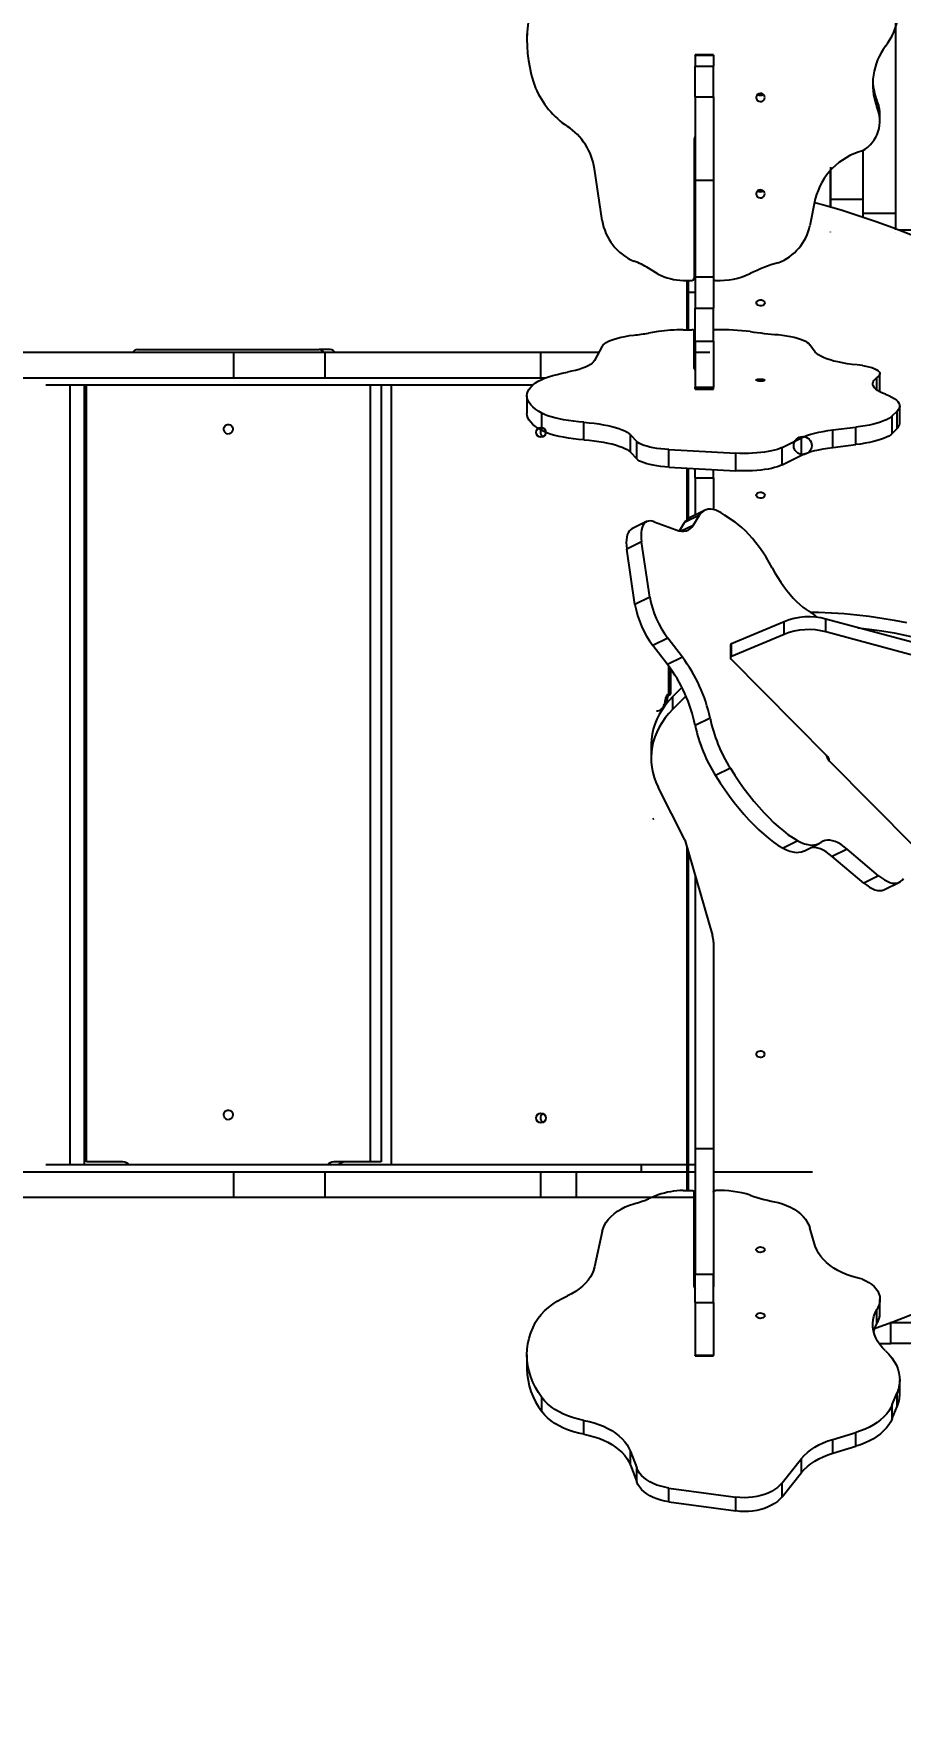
# Model space of a CAD drawing. Header units: millimetres. Extents: x -4153 to 4002, y -5023 to 3197.
# Drawn here: x 1024 to 1741, y -541 to 862 of the extents above; entities that cross this region are included whole.
import ezdxf

# ---------------------------------------------------------------- set-up
doc = ezdxf.new("R2010")
doc.units = ezdxf.units.MM
for name, color, linetype in [('DIKOM_ОБЪЕКТ', 7, 'Continuous'), ('DIKOM_РАЗМЕР_ЗОНА', 7, 'Continuous'), ('DIKOM_РАЗМЕР_ОБЪЕКТА', 7, 'Continuous')]:
    doc.layers.add(name, color=color, linetype=linetype)
doc.styles.add('style1', font='arialbd.ttf', dxfattribs={"width": 0.8})
doc.dimstyles.new('1-50', dxfattribs={"dimtxt": 300, "dimasz": 200, "dimexe": 100, "dimexo": 0, "dimgap": 100, "dimtad": 1, "dimtxsty": 'style1', "dimcen": 200, "dimclrd": 7, "dimclre": 7, "dimclrt": 7, "dimadec": 1, "dimazin": 2, "dimtfac": 1, "dimtmove": 0, "dimatfit": 2, "dimfxl": 0, "dimlwd": 25, "dimlwe": 18, "dimarcsym": 0})

# ---------------------------------------------------------------- blocks, each defined once
blk = doc.blocks.new('*D9')
at = {"layer": 'Defpoints', "color": 0, "transparency": 16777216}
for p in [(2370.2, 1747.3), (-2106.3, -2974.6), (1195.5, -2974.6)]:
    blk.add_point(p, dxfattribs=at)
at = {"layer": 'DIKOM_РАЗМЕР_ОБЪЕКТА', "color": 7, "lineweight": 18, "transparency": 16777216}
for p, q in [((2370.2, 1747.3), (-2206.3, 1747.3)), ((1195.5, -2974.6), (-2206.3, -2974.6))]:
    blk.add_line(p, q, dxfattribs=at)
at = {"layer": 'DIKOM_РАЗМЕР_ОБЪЕКТА', "color": 7, "lineweight": 25, "transparency": 16777216}
blk.add_line((-2106.3, 1547.3), (-2106.3, -2774.6), dxfattribs=at)
at = {"layer": 'DIKOM_РАЗМЕР_ОБЪЕКТА', "color": 7, "transparency": 16777216}
for points in [[(-2139.6, 1547.3), (-2073, 1547.3), (-2106.3, 1747.3)], [(-2139.6, -2774.6), (-2073, -2774.6), (-2106.3, -2974.6)]]:
    blk.add_solid(points, dxfattribs=at)
at = {"layer": 'DIKOM_РАЗМЕР_ОБЪЕКТА', "color": 7, "transparency": 16777216, "insert": (-2359.5, -612.3), "char_height": 300, "attachment_point": 5, "rotation": 90, "style": 'style1'}
blk.add_mtext('{\\fArial|b0|i0|c204|p34;4700}', dxfattribs=at)
blk = doc.blocks.new('*D11')
at = {"layer": 'Defpoints', "color": 0, "transparency": 16777216}
for p in [(2631.4, 3197.3), (-3702.8, -4429.8), (2071.1, -4429.8)]:
    blk.add_point(p, dxfattribs=at)
at = {"layer": 'DIKOM_РАЗМЕР_ЗОНА', "color": 7, "lineweight": 18, "transparency": 16777216}
for p, q in [((2631.4, 3197.3), (-3802.8, 3197.3)), ((2071.1, -4429.8), (-3802.8, -4429.8))]:
    blk.add_line(p, q, dxfattribs=at)
at = {"layer": 'DIKOM_РАЗМЕР_ЗОНА', "color": 7, "lineweight": 25, "transparency": 16777216}
blk.add_line((-3702.8, 2997.3), (-3702.8, -4229.8), dxfattribs=at)
at = {"layer": 'DIKOM_РАЗМЕР_ЗОНА', "color": 7, "transparency": 16777216}
for points in [[(-3736.1, 2997.3), (-3669.5, 2997.3), (-3702.8, 3197.3)], [(-3736.1, -4229.8), (-3669.5, -4229.8), (-3702.8, -4429.8)]]:
    blk.add_solid(points, dxfattribs=at)
at = {"layer": 'DIKOM_РАЗМЕР_ЗОНА', "color": 7, "transparency": 16777216, "insert": (-3956, -616.2), "char_height": 300, "attachment_point": 5, "rotation": 90, "style": 'style1'}
blk.add_mtext('{\\fArial|b0|i0|c204|p34;7600}', dxfattribs=at)
blk = doc.blocks.new('*D12')
at = {"layer": 'Defpoints', "color": 0, "transparency": 16777216}
for p in [(-1688.3, 690.6), (2486.7, 690.6), (-1688.3, -3442.2)]:
    blk.add_point(p, dxfattribs=at)
at = {"layer": 'DIKOM_РАЗМЕР_ОБЪЕКТА', "color": 7, "lineweight": 18, "transparency": 16777216}
for p, q in [((-1688.3, 690.6), (-1688.3, -3542.2)), ((2486.7, 690.6), (2486.7, -3542.2))]:
    blk.add_line(p, q, dxfattribs=at)
at = {"layer": 'DIKOM_РАЗМЕР_ОБЪЕКТА', "color": 7, "lineweight": 25, "transparency": 16777216}
blk.add_line((2286.7, -3442.2), (-1488.3, -3442.2), dxfattribs=at)
at = {"layer": 'DIKOM_РАЗМЕР_ОБЪЕКТА', "color": 7, "transparency": 16777216}
for points in [[(-1488.3, -3408.9), (-1488.3, -3475.5), (-1688.3, -3442.2)], [(2286.7, -3408.9), (2286.7, -3475.5), (2486.7, -3442.2)]]:
    blk.add_solid(points, dxfattribs=at)
at = {"layer": 'DIKOM_РАЗМЕР_ОБЪЕКТА', "color": 7, "transparency": 16777216, "insert": (399.2, -3189), "char_height": 300, "attachment_point": 5, "style": 'style1'}
blk.add_mtext('{\\fArial|b0|i0|c204|p34;4175}', dxfattribs=at)

msp = doc.modelspace()

# ---------------------------------------------------------------- linework, layer by layer
at = {"layer": 'DIKOM_ОБЪЕКТ', "color": 7, "linetype": 'Continuous'}
for p, q in [((1737.694, 839.664), (1737.693, 1537.791)), ((1432.25, 861.609), (1432.25, 856.478)), ((1586.69, 844.169), (1571.69, 844.169)), ((1571.69, 844.081), (1571.69, 844.169)), ((1571.69, 844.081), (1586.69, 844.081)), ((1571.69, 844.081), (1571.69, 834.749)), ((1586.69, 844.081), (1586.69, 844.169)), ((1586.69, 844.081), (1586.69, 834.749)), ((1571.69, 834.749), (1586.69, 834.749)), ((1571.69, 809.419), (1571.69, 834.749)), ((1586.69, 809.419), (1586.69, 834.749)), ((1737.694, 713.133), (1737.694, 839.664)), ((1571.69, 809.419), (1586.69, 809.419)), ((1571.69, 809.419), (1571.69, 740.425)), ((1586.69, 809.419), (1586.69, 740.425)), ((1721.915, 801.362), (1721.915, 806.493)), ((1724.658, 789.386), (1724.658, 794.516)), ((1570.69, 773.659), (1570.69, 659.242)), ((1710.695, 724.275), (1710.695, 765.04)), ((1494.48, 707.054), (1488.237, 749.894)), ((1683.692, 748.967), (1683.692, 727.232)), ((1683.692, 748.967), (1683.692, 744.217)), ((1683.693, 744.213), (1683.692, 744.217)), ((1683.693, 746.213), (1683.693, 748.967)), ((1683.693, 746.213), (1683.693, 738.214)), ((1683.693, 746.213), (1683.693, 744.213)), ((1683.694, 751.153), (1683.694, 751.163)), ((1683.694, 751.153), (1683.694, 725.149)), ((1683.694, 741.961), (1683.694, 748.546)), ((1683.695, 724.275), (1683.695, 748.548)), ((1571.69, 740.425), (1586.69, 740.425)), ((1571.69, 740.425), (1571.69, 660.243)), ((1586.69, 740.425), (1586.69, 660.243)), ((1683.693, 738.216), (1683.693, 738.214)), ((1683.694, 741.961), (1683.694, 725.148)), ((1683.694, 730.3), (1683.694, 722.344)), ((1571.69, 718.5), (1570.69, 718.5)), ((1671.049, 724.886), (1666.621, 702.651)), ((1683.692, 718.256), (1683.692, 727.232)), ((1683.694, 725.148), (1683.694, 725.149)), ((1683.694, 725.148), (1683.694, 718.256)), ((1683.694, 718.85), (1683.694, 718.256)), ((1683.695, 724.275), (1683.695, 718.255)), ((1710.695, 724.275), (1683.695, 724.275)), ((1710.695, 709.84), (1710.695, 724.275)), ((1710.695, 713.133), (1737.694, 713.133)), ((1737.694, 699.213), (1737.694, 713.133)), ((1570.69, 697.5), (1571.69, 697.5)), ((1683.696, 697.212), (1683.69, 697.5)), ((1683.693, 697.372), (1683.693, 697.366)), ((1683.693, 697.359), (1683.693, 697.366)), ((1683.694, 697.332), (1683.694, 697.32)), ((1737.694, 697.358), (1737.694, 697.372)), ((1740.213, 699.213), (2305.036, 699.213)), ((1541.042, 662.617), (1532.874, 667.554)), ((1571.69, 660.243), (1586.69, 660.243)), ((1571.69, 660.243), (1571.69, 634.423)), ((1586.69, 660.243), (1586.69, 634.423)), ((1561.537, 657.404), (1568.678, 657.362)), ((1564.69, 657.386), (1564.69, 616.464)), ((1565.69, 657.38), (1565.69, 647.5)), ((1565.69, 647.5), (1565.69, 616.466)), ((1565.69, 647.5), (1571.69, 647.5)), ((1571.69, 634.423), (1586.69, 634.423)), ((1571.69, 607.064), (1571.69, 634.423)), ((1586.69, 607.064), (1586.69, 634.423)), ((1541.042, 615.023), (1532.874, 613.663)), ((1561.537, 616.459), (1568.678, 616.471)), ((1570.69, 584.439), (1570.69, 615.953)), ((1571.69, 607.064), (1586.69, 607.064)), ((1571.69, 607.064), (1571.69, 568.969)), ((1586.69, 607.064), (1586.69, 568.969)), ((1671.049, 597.873), (1666.621, 603.997)), ((1189.499, 597.5), (971.379, 597.5)), ((1109.692, 600.049), (1260.043, 600.049)), ((1189.499, 576.5), (1189.499, 597.5)), ((1265.099, 597.5), (1189.499, 597.5)), ((1269.277, 600.049), (1260.043, 600.049)), ((1265.099, 576.5), (1265.099, 597.5)), ((1443.823, 597.5), (1265.099, 597.5)), ((1443.823, 576.5), (1443.823, 597.5)), ((1473.181, 597.5), (1443.823, 597.5)), ((1491.684, 597.5), (1473.181, 597.5)), ((1494.48, 602.784), (1488.237, 590.985)), ((1583.69, 597.5), (1570.69, 597.5)), ((1189.499, 576.5), (971.379, 576.5)), ((1265.099, 576.5), (1189.499, 576.5)), ((1443.823, 576.5), (1265.099, 576.5)), ((1447.436, 576.5), (1443.823, 576.5)), ((1721.915, 566.757), (1721.915, 576.809)), ((1724.658, 565.619), (1724.658, 580.107)), ((1436.939, 570.5), (1033.69, 570.5)), ((1053.603, 570.5), (1053.603, -75.5)), ((1065.524, 570.5), (1065.524, -75.5)), ((1067.406, -72.951), (1067.406, 570.5)), ((1302.329, 570.5), (1302.329, -72.951)), ((1311.564, 570.5), (1311.564, -72.951)), ((1319.919, -75.5), (1319.919, 570.5)), ((1432.25, 561.628), (1432.25, 547.139)), ((1571.69, 568.969), (1586.69, 568.969)), ((1571.69, 567.312), (1571.69, 568.969)), ((1571.69, 567.312), (1586.69, 567.312)), ((1586.69, 567.312), (1586.69, 568.969)), ((1724.658, 565.619), (1724.59, 565.088)), ((1444.653, 532.888), (1444.653, 547.377)), ((1734.809, 545.055), (1738.86, 549.03)), ((1738.86, 534.541), (1738.86, 549.03)), ((1741.003, 538.845), (1741.003, 553.334)), ((1479.439, 525.289), (1479.439, 539.778)), ((1685.537, 533.467), (1704.742, 535.769)), ((1685.537, 518.978), (1685.537, 533.467)), ((1704.742, 521.28), (1704.742, 535.769)), ((1734.809, 530.566), (1734.809, 545.055)), ((1734.809, 530.566), (1738.86, 534.541)), ((1517.982, 529.437), (1523.124, 523.96)), ((1517.982, 514.948), (1517.982, 529.437)), ((1523.124, 509.471), (1523.124, 523.96)), ((1643.571, 518.918), (1659.734, 527.057)), ((1659.734, 512.568), (1659.734, 527.057)), ((1685.537, 518.978), (1704.742, 521.28)), ((1517.982, 514.948), (1523.124, 509.471)), ((1549.866, 517.238), (1605.173, 514.198)), ((1549.866, 502.749), (1549.866, 517.238)), ((1605.173, 499.71), (1605.173, 514.198)), ((1643.571, 504.43), (1643.571, 518.918)), ((1643.571, 504.43), (1659.734, 512.568)), ((1549.866, 502.749), (1605.173, 499.71)), ((1564.69, 501.934), (1564.69, 459.183)), ((1565.69, 501.879), (1565.69, 460.007)), ((1571.69, 493.899), (1571.69, 501.549)), ((1571.69, 493.899), (1586.69, 493.899)), ((1571.69, 493.899), (1571.69, 463.114)), ((1586.69, 493.899), (1586.69, 500.725)), ((1586.69, 493.899), (1586.69, 467.48)), ((1579.234, 466.854), (1566.947, 460.762)), ((1595.617, 463.271), (1604.426, 457.225)), ((1531.324, 457.497), (1519.037, 451.405)), ((1537.693, 457.402), (1555.73, 450.579)), ((1558.503, 449.756), (1562.75, 456.753)), ((1569.935, 454.44), (1560.006, 449.517)), ((1575.037, 462.844), (1562.75, 456.753)), ((1569.935, 454.44), (1575.037, 462.844)), ((1527.232, 440.861), (1514.945, 434.77)), ((1533.968, 394.992), (1527.232, 440.861)), ((1521.68, 388.901), (1514.945, 434.77)), ((1533.968, 394.992), (1521.68, 388.901)), ((1645.201, 374.629), (1601.765, 356.336)), ((1645.201, 364.036), (1645.201, 374.629)), ((1679.869, 366.167), (1679.869, 376.761)), ((1811.403, 341.344), (1679.869, 376.761)), ((1811.403, 330.751), (1679.869, 366.167)), ((1548.865, 361.045), (1536.578, 354.953)), ((1548.717, 339.048), (1536.578, 354.953)), ((1561.004, 345.14), (1548.865, 361.045)), ((1600.788, 355.119), (1600.788, 344.526)), ((1645.201, 364.036), (1601.765, 345.743)), ((1601.765, 345.743), (1601.765, 356.336)), ((1561.004, 345.14), (1548.717, 339.048)), ((1549.69, 322.312), (1549.69, 337.753)), ((1681.43, 262.545), (1601.149, 343.714)), ((1551.19, 335.675), (1551.19, 315.475)), ((1546.95, 309.169), (1545.765, 305.58)), ((1547.529, 312.131), (1546.478, 304.854)), ((1547.554, 312.548), (1547.14, 310.137)), ((1547.626, 312.562), (1547.529, 312.131)), ((1548.524, 312.211), (1547.689, 306.41)), ((1549.69, 314.362), (1549.603, 314.362)), ((1549.603, 313.519), (1549.603, 314.362)), ((1549.603, 313.519), (1549.69, 313.519)), ((1549.69, 314.362), (1549.69, 322.312)), ((1549.69, 314.362), (1549.69, 313.519)), ((1560.519, 320.144), (1553.103, 312.642)), ((1563.913, 312.984), (1553.103, 302.049)), ((1553.103, 302.049), (1553.103, 312.642)), ((1545.804, 305.619), (1545.704, 305.243)), ((1583.922, 294.749), (1571.635, 288.657)), ((1535.032, 272.047), (1535.032, 261.454)), ((1600.763, 253.154), (1588.477, 247.063)), ((1682.9, 259.118), (1752.742, 188.503)), ((1563.023, 193.91), (1540.909, 237.54)), ((1563.023, 193.91), (1585.874, 114.72)), ((1564.69, 188.133), (1564.69, -96.674)), ((1565.69, 184.668), (1565.69, -96.67)), ((1656.616, 192.988), (1644.329, 186.897)), ((1662.02, 184.823), (1674.307, 190.915)), ((1697.407, 186.221), (1685.12, 180.129)), ((1723.557, 164.191), (1697.407, 186.221)), ((1711.27, 158.1), (1685.12, 180.129)), ((1571.69, 163.875), (1571.69, -61.784)), ((1723.557, 164.191), (1711.27, 158.1)), ((1728.406, 152.618), (1740.693, 158.71)), ((1586.683, 109.051), (1586.683, -176.391)), ((1571.69, -61.784), (1586.69, -61.784)), ((1571.69, -61.784), (1571.69, -165.916)), ((1586.69, -61.784), (1586.69, -165.916)), ((1189.499, -81.5), (971.379, -81.5)), ((1527.112, -75.5), (1033.69, -75.5)), ((1097.476, -72.951), (1067.406, -72.951)), ((1189.499, -102.5), (1189.499, -81.5)), ((1265.099, -81.5), (1189.499, -81.5)), ((1265.099, -102.5), (1265.099, -81.5)), ((1443.823, -81.5), (1265.099, -81.5)), ((1302.329, -72.951), (1272.259, -72.951)), ((1311.564, -72.951), (1302.329, -72.951)), ((1443.823, -102.5), (1443.823, -81.5)), ((1473.181, -81.5), (1443.823, -81.5)), ((1473.181, -102.5), (1473.181, -81.5)), ((1571.69, -81.5), (1473.181, -81.5)), ((1571.69, -75.5), (1527.112, -75.5)), ((1527.112, -81.5), (1527.112, -75.5)), ((1615.665, -81.5), (1586.683, -81.5)), ((1668.69, -81.5), (1615.665, -81.5)), ((1561.537, -96.687), (1568.678, -96.658)), ((1570.69, -176.21), (1570.69, -97.944)), ((1189.499, -102.5), (971.379, -102.5)), ((1265.099, -102.5), (1189.499, -102.5)), ((1443.823, -102.5), (1265.099, -102.5)), ((1473.181, -102.5), (1443.823, -102.5)), ((1571.69, -102.5), (1473.181, -102.5)), ((1541.042, -100.253), (1532.874, -103.63)), ((1494.48, -130.65), (1488.237, -159.954)), ((1671.049, -142.847), (1666.621, -127.638)), ((1570.69, -152.5), (1571.69, -152.5)), ((1571.69, -165.916), (1586.69, -165.916)), ((1571.69, -189.452), (1571.69, -165.916)), ((1586.69, -189.452), (1586.69, -165.916)), ((1571.69, -189.452), (1586.69, -189.452)), ((1571.69, -189.452), (1571.69, -233.005)), ((1586.69, -189.452), (1586.69, -233.005)), ((1721.915, -206.651), (1721.915, -195.16)), ((1724.658, -198.458), (1724.658, -186.968)), ((2316.752, -206.179), (1733.178, -206.179)), ((1733.69, -223.5), (1733.69, -205.97)), ((1724.067, -223.5), (1733.69, -223.5)), ((1783.69, -223.5), (1733.69, -223.5)), ((1432.25, -232.862), (1432.25, -244.352)), ((1571.69, -233.005), (1586.69, -233.005)), ((1571.69, -233.719), (1571.69, -233.005)), ((1571.69, -233.719), (1586.69, -233.719)), ((1586.69, -233.719), (1586.69, -233.005)), ((1734.809, -274.022), (1738.86, -264.151)), ((1738.86, -275.641), (1738.86, -264.151)), ((1741.003, -264.951), (1741.003, -253.461)), ((1444.653, -279.745), (1444.653, -268.254)), ((1734.809, -285.513), (1734.809, -274.022)), ((1734.809, -285.513), (1738.86, -275.641)), ((1479.439, -298.618), (1479.439, -287.127)), ((1685.537, -302.802), (1704.742, -297.084)), ((1685.537, -314.292), (1685.537, -302.802)), ((1685.537, -314.292), (1704.742, -308.575)), ((1704.742, -308.575), (1704.742, -297.084)), ((1517.982, -312.81), (1523.124, -326.413)), ((1517.982, -324.301), (1517.982, -312.81)), ((1643.571, -338.933), (1659.734, -318.72)), ((1659.734, -330.211), (1659.734, -318.72)), ((1517.982, -324.301), (1523.124, -337.904)), ((1523.124, -337.904), (1523.124, -326.413)), ((1643.571, -350.424), (1659.734, -330.211)), ((1549.866, -343.108), (1605.173, -350.655)), ((1549.866, -354.598), (1549.866, -343.108)), ((1605.173, -362.146), (1605.173, -350.655)), ((1643.571, -350.424), (1643.571, -338.933)), ((1549.866, -354.598), (1605.173, -362.146))]:
    msp.add_line(p, q, dxfattribs=at)
at = {"layer": 'DIKOM_ОБЪЕКТ', "color": 7, "linetype": 'Continuous', "flags": 128}
for points in [[(1629.19, 808.891), (1629.001, 809.959), (1628.452, 810.911), (1627.604, 811.644), (1626.549, 812.079), (1625.401, 812.169), (1624.284, 811.903), (1623.32, 811.311), (1622.612, 810.456), (1622.238, 809.432), (1622.238, 808.35), (1622.612, 807.326), (1623.32, 806.471), (1624.284, 805.879), (1625.401, 805.613), (1626.549, 805.703), (1627.604, 806.138), (1628.452, 806.871), (1629.001, 807.823), (1629.19, 808.891)], [(1683.693, 738.216), (1683.693, 738.37), (1683.692, 738.826), (1683.692, 739.565), (1683.692, 740.56), (1683.692, 741.773), (1683.692, 743.156), (1683.692, 744.657), (1683.692, 746.217)], [(1629.19, 729.017), (1629.001, 730.085), (1628.452, 731.037), (1627.604, 731.771), (1626.549, 732.206), (1625.401, 732.295), (1624.284, 732.029), (1623.32, 731.437), (1622.612, 730.583), (1622.238, 729.559), (1622.238, 728.476), (1622.612, 727.452), (1623.32, 726.597), (1624.284, 726.005), (1625.401, 725.74), (1626.549, 725.829), (1627.604, 726.264), (1628.452, 726.997), (1629.001, 727.949), (1629.19, 729.017)], [(1670.473, 721.993), (1679.002, 719.636), (1693.329, 715.421), (1707.489, 710.932), (1721.47, 706.17), (1735.263, 701.141), (1748.857, 695.847), (1762.242, 690.293), (1775.409, 684.482)], [(1629.196, 638.728), (1629.007, 637.923), (1628.458, 637.206), (1627.611, 636.654), (1626.556, 636.326), (1625.407, 636.259), (1624.29, 636.459), (1623.326, 636.905), (1622.618, 637.549), (1622.244, 638.32), (1622.244, 639.136), (1622.618, 639.908), (1623.326, 640.551), (1624.291, 640.997), (1625.407, 641.198), (1626.556, 641.13), (1627.611, 640.803), (1628.458, 640.25), (1629.007, 639.533), (1629.196, 638.728)], [(1494.48, 602.784), (1495.246, 603.859), (1496.384, 604.911), (1497.882, 605.933), (1499.73, 606.916), (1501.912, 607.852), (1504.411, 608.733), (1507.206, 609.553), (1510.275, 610.304), (1513.593, 610.98), (1517.132, 611.576), (1520.864, 612.088)], [(1640.307, 612.44), (1643.887, 611.997), (1647.3, 611.474), (1650.519, 610.874), (1653.518, 610.203), (1656.274, 609.464), (1658.765, 608.665), (1660.97, 607.812), (1662.872, 606.911), (1664.456, 605.97), (1665.709, 604.996), (1666.621, 603.997)], [(1488.237, 590.985), (1487.448, 589.843), (1486.303, 588.722), (1484.81, 587.628), (1482.977, 586.57), (1480.818, 585.554), (1478.346, 584.586), (1475.578, 583.674), (1472.532, 582.824), (1469.229, 582.04), (1465.691, 581.328)], [(1710.139, 586.901), (1705.753, 587.299), (1701.507, 587.789), (1697.428, 588.366), (1693.545, 589.027), (1689.882, 589.767), (1686.463, 590.583), (1683.312, 591.467), (1680.449, 592.415), (1677.894, 593.42), (1675.662, 594.475), (1673.77, 595.574), (1672.228, 596.709), (1671.049, 597.873)], [(1439.42, 572.579), (1441.566, 573.869), (1444.067, 575.115), (1446.911, 576.311), (1450.083, 577.451), (1453.566, 578.528), (1457.342, 579.537), (1461.391, 580.472), (1465.691, 581.328)], [(1629.19, 574.735), (1629.001, 574.441), (1628.452, 574.179), (1627.604, 573.977), (1626.549, 573.857), (1625.401, 573.832), (1624.284, 573.905), (1623.32, 574.069), (1622.612, 574.304), (1622.238, 574.586), (1622.238, 574.884), (1622.612, 575.166), (1623.32, 575.401), (1624.284, 575.565), (1625.401, 575.638), (1626.549, 575.613), (1627.604, 575.493), (1628.452, 575.291), (1629.001, 575.029), (1629.19, 574.735)], [(1710.139, 586.901), (1712.929, 586.39), (1715.485, 585.803), (1717.776, 585.147), (1719.773, 584.429), (1721.454, 583.659), (1722.796, 582.846), (1723.784, 581.999), (1724.405, 581.129), (1724.653, 580.247), (1724.525, 579.364), (1724.02, 578.489), (1723.147, 577.634), (1721.915, 576.809)], [(1729.325, 563.004), (1726.807, 564.018), (1724.606, 565.08), (1722.734, 566.184), (1721.203, 567.323), (1720.023, 568.489), (1719.201, 569.675), (1718.742, 570.875), (1718.649, 572.08), (1718.923, 573.284), (1719.562, 574.478), (1720.561, 575.655), (1721.915, 576.809)], [(1444.653, 547.377), (1441.771, 549.069), (1439.257, 550.799), (1437.118, 552.564), (1435.362, 554.356), (1433.993, 556.17), (1433.017, 558.002), (1432.435, 559.845), (1432.25, 561.693), (1432.463, 563.541), (1433.072, 565.383), (1434.076, 567.214), (1435.472, 569.027), (1437.255, 570.817), (1439.42, 572.579)], [(1729.325, 563.004), (1732.085, 561.881), (1734.497, 560.706), (1736.546, 559.486), (1738.219, 558.228), (1739.507, 556.94), (1740.401, 555.629), (1740.896, 554.305), (1740.988, 552.975), (1740.678, 551.647), (1739.967, 550.329), (1738.86, 549.03)], [(1444.653, 532.888), (1441.771, 534.58), (1439.257, 536.311), (1437.118, 538.075), (1435.362, 539.867), (1433.993, 541.681), (1433.017, 543.513), (1432.435, 545.356), (1432.25, 547.139)], [(1479.439, 539.778), (1474.981, 540.157), (1470.664, 540.632), (1466.519, 541.201), (1462.577, 541.86), (1458.866, 542.602), (1455.413, 543.425), (1452.243, 544.32), (1449.38, 545.282), (1446.844, 546.303), (1444.653, 547.377)], [(1184.867, 530.049), (1183.76, 530.227), (1182.75, 530.744), (1181.929, 531.555), (1181.369, 532.588), (1181.119, 533.75), (1181.203, 534.939), (1181.612, 536.049), (1182.311, 536.981), (1183.237, 537.653), (1184.307, 538.005), (1185.428, 538.005), (1186.498, 537.653), (1187.424, 536.981), (1188.123, 536.049), (1188.532, 534.939), (1188.616, 533.75), (1188.366, 532.588), (1187.806, 531.555), (1186.985, 530.744), (1185.975, 530.227), (1184.867, 530.049)], [(1479.439, 539.778), (1483.694, 539.419), (1487.822, 538.972), (1491.796, 538.439), (1495.589, 537.825), (1499.177, 537.133), (1502.535, 536.367), (1505.642, 535.533), (1508.477, 534.637), (1511.021, 533.684), (1513.257, 532.681), (1515.171, 531.634), (1516.749, 530.55), (1517.982, 529.437)], [(1659.734, 527.057), (1661.981, 528.082), (1664.547, 529.055), (1667.415, 529.97), (1670.566, 530.82), (1673.978, 531.6), (1677.627, 532.304), (1681.489, 532.928), (1685.537, 533.467)], [(1734.809, 545.055), (1733.519, 543.968), (1731.898, 542.91), (1729.956, 541.89), (1727.705, 540.913), (1725.16, 539.986), (1722.338, 539.114), (1719.255, 538.303), (1715.933, 537.559), (1712.391, 536.886), (1708.652, 536.288), (1704.742, 535.769)], [(1479.439, 525.289), (1474.981, 525.668), (1470.664, 526.143), (1466.519, 526.712), (1462.577, 527.371), (1458.866, 528.114), (1455.413, 528.936), (1452.243, 529.831), (1449.38, 530.793), (1446.844, 531.815), (1444.653, 532.888)], [(1479.439, 525.289), (1483.694, 524.93), (1487.822, 524.483), (1491.796, 523.95), (1495.589, 523.336), (1499.177, 522.644), (1502.535, 521.878), (1505.642, 521.045), (1508.477, 520.148), (1511.021, 519.195), (1513.257, 518.192), (1515.171, 517.145), (1516.749, 516.061), (1517.982, 514.948)], [(1549.866, 517.238), (1546.414, 517.476), (1543.073, 517.803), (1539.88, 518.217), (1536.866, 518.714), (1534.063, 519.287), (1531.5, 519.931), (1529.205, 520.639), (1527.2, 521.405), (1525.507, 522.219), (1524.144, 523.074), (1523.124, 523.96)], [(1734.809, 530.566), (1733.519, 529.479), (1731.898, 528.422), (1729.956, 527.401), (1727.705, 526.424), (1725.16, 525.497), (1722.338, 524.625), (1719.255, 523.814), (1715.933, 523.07), (1712.391, 522.397), (1708.652, 521.799), (1704.742, 521.28)], [(1549.866, 502.749), (1546.414, 502.987), (1543.073, 503.314), (1539.88, 503.729), (1536.866, 504.225), (1534.063, 504.798), (1531.5, 505.442), (1529.205, 506.151), (1527.2, 506.916), (1525.507, 507.73), (1524.144, 508.585), (1523.124, 509.471)], [(1643.571, 518.918), (1641.81, 518.132), (1639.754, 517.395), (1637.423, 516.715), (1634.84, 516.099), (1632.031, 515.553), (1629.025, 515.082), (1625.852, 514.692), (1622.544, 514.386), (1619.135, 514.168), (1615.657, 514.039), (1612.148, 514.001), (1608.642, 514.054), (1605.173, 514.198)], [(1659.734, 512.568), (1661.981, 513.593), (1664.547, 514.566), (1667.415, 515.481), (1670.566, 516.331), (1673.978, 517.111), (1677.627, 517.815), (1681.489, 518.439), (1685.537, 518.978)], [(1643.571, 504.43), (1641.81, 503.643), (1639.754, 502.906), (1637.423, 502.226), (1634.84, 501.61), (1632.031, 501.064), (1629.025, 500.593), (1625.852, 500.203), (1622.544, 499.898), (1619.135, 499.679), (1615.657, 499.55), (1612.148, 499.512), (1608.642, 499.566), (1605.173, 499.71)], [(1629.19, 479.428), (1629, 478.624), (1628.452, 477.906), (1627.604, 477.354), (1626.549, 477.026), (1625.401, 476.959), (1624.284, 477.159), (1623.32, 477.605), (1622.612, 478.249), (1622.238, 479.021), (1622.238, 479.836), (1622.612, 480.608), (1623.32, 481.252), (1624.284, 481.698), (1625.401, 481.898), (1626.549, 481.831), (1627.604, 481.503), (1628.452, 480.95), (1629.001, 480.233), (1629.19, 479.428)], [(1595.617, 463.271), (1593.207, 464.796), (1590.864, 466.02), (1588.603, 466.935), (1586.438, 467.535), (1584.382, 467.815), (1582.451, 467.775), (1580.654, 467.415), (1579.004, 466.736), (1577.512, 465.744), (1576.187, 464.444), (1575.037, 462.844)], [(1519.037, 451.405), (1517.946, 450.703), (1516.904, 449.634), (1516.04, 448.267), (1515.362, 446.616), (1514.878, 444.698), (1514.592, 442.531), (1514.508, 440.137), (1514.626, 437.542), (1514.945, 434.77)], [(1537.693, 457.402), (1535.949, 457.921), (1534.316, 458.121), (1532.809, 457.998), (1531.443, 457.554), (1530.233, 456.794), (1529.191, 455.726), (1528.326, 454.359), (1527.649, 452.708), (1527.165, 450.789), (1526.879, 448.622), (1526.795, 446.229), (1526.913, 443.633), (1527.232, 440.861)], [(1555.73, 450.579), (1558.001, 449.87), (1560.157, 449.502), (1562.185, 449.478), (1564.069, 449.798), (1565.798, 450.46), (1567.358, 451.459), (1568.741, 452.789), (1569.935, 454.44)], [(1635.395, 419.179), (1632.908, 423.643), (1630.303, 427.98), (1627.599, 432.161), (1624.811, 436.162), (1621.956, 439.957), (1619.052, 443.525), (1616.117, 446.842), (1613.169, 449.888), (1610.226, 452.645), (1607.305, 455.096), (1604.426, 457.225)], [(1635.395, 419.179), (1637.643, 415.128), (1639.997, 411.193), (1642.444, 407.398), (1644.967, 403.765), (1647.551, 400.319), (1650.181, 397.08), (1652.84, 394.068), (1655.511, 391.301), (1658.178, 388.798), (1660.824, 386.573), (1663.434, 384.641), (1665.99, 383.013)], [(1666.825, 382.602), (1673.838, 382.452), (1684.385, 382.009), (1694.903, 381.303), (1705.38, 380.335), (1715.801, 379.106), (1726.156, 377.618), (1736.43, 375.873), (1746.61, 373.874)], [(1706.302, 369.643), (1715.801, 368.513), (1726.156, 367.025), (1736.43, 365.28), (1746.61, 363.28), (1756.685, 361.028), (1766.642, 358.526), (1776.468, 355.777), (1786.151, 352.784), (1795.68, 349.553), (1805.042, 346.085), (1814.225, 342.387), (1823.219, 338.462), (1832.012, 334.315), (1834.003, 333.331)], [(1601.765, 345.743), (1601.436, 345.57), (1601.164, 345.352), (1600.959, 345.1), (1600.832, 344.824), (1600.788, 344.535), (1600.828, 344.245), (1600.95, 343.968), (1601.149, 343.714)], [(1553.103, 312.642), (1549.828, 309.109), (1546.857, 305.444), (1544.2, 301.66), (1541.866, 297.77), (1539.864, 293.789), (1538.201, 289.73), (1536.884, 285.609), (1535.916, 281.439), (1535.301, 277.235), (1535.041, 273.013), (1535.032, 272.047)], [(1553.103, 302.049), (1549.828, 298.516), (1546.857, 294.851), (1544.2, 291.067), (1541.866, 287.177), (1539.864, 283.196), (1538.201, 279.137), (1536.884, 275.015), (1535.916, 270.845), (1535.301, 266.642), (1535.041, 262.42), (1535.138, 258.194), (1535.591, 253.981), (1536.398, 249.793), (1537.556, 245.648), (1539.061, 241.558), (1540.909, 237.54)], [(1600.763, 253.154), (1604.513, 247.328), (1608.348, 241.675), (1612.258, 236.212), (1616.229, 230.956), (1620.251, 225.923), (1624.31, 221.13), (1628.394, 216.59), (1632.49, 212.318), (1636.586, 208.327), (1640.668, 204.63), (1644.725, 201.237), (1648.744, 198.16), (1652.711, 195.407), (1656.616, 192.988)], [(1588.477, 247.063), (1592.226, 241.237), (1596.061, 235.583), (1599.97, 230.12), (1603.942, 224.864), (1607.964, 219.832), (1612.023, 215.038), (1616.107, 210.498), (1620.203, 206.226), (1624.299, 202.236), (1628.381, 198.538), (1632.438, 195.145), (1636.457, 192.068), (1640.424, 189.316), (1644.329, 186.897)], [(1644.329, 186.897), (1647.188, 185.521), (1649.95, 184.495), (1652.601, 183.824), (1655.126, 183.511), (1657.513, 183.557), (1659.749, 183.963), (1661.821, 184.727), (1662.02, 184.823)], [(1656.616, 192.988), (1659.475, 191.613), (1662.237, 190.587), (1664.888, 189.915), (1667.413, 189.602), (1669.8, 189.649), (1672.036, 190.055), (1674.108, 190.819), (1676.007, 191.936)], [(1685.12, 180.129), (1682.59, 182.131), (1680.105, 183.835), (1677.682, 185.23), (1675.336, 186.307), (1673.084, 187.059), (1670.94, 187.481), (1668.919, 187.57), (1667.094, 187.339)], [(1697.407, 186.221), (1694.877, 188.222), (1692.392, 189.926), (1689.969, 191.321), (1687.623, 192.399), (1685.371, 193.151), (1683.227, 193.573), (1681.206, 193.661), (1679.321, 193.417), (1677.584, 192.84), (1676.007, 191.936)], [(1711.27, 158.1), (1713.652, 156.232), (1715.985, 154.676), (1718.25, 153.445), (1720.428, 152.547), (1722.502, 151.992), (1724.455, 151.782), (1726.271, 151.92), (1727.935, 152.404), (1728.406, 152.618)], [(1723.557, 164.191), (1725.939, 162.324), (1728.272, 160.768), (1730.537, 159.536), (1732.715, 158.639), (1734.789, 158.083), (1736.742, 157.873), (1738.558, 158.011), (1740.222, 158.496), (1741.721, 159.323), (1743.043, 160.487), (1744.176, 161.976)], [(1629.184, 16.314), (1628.994, 17.118), (1628.446, 17.836), (1627.598, 18.388), (1626.543, 18.716), (1625.395, 18.783), (1624.278, 18.583), (1623.313, 18.137), (1622.606, 17.493), (1622.232, 16.721), (1622.232, 15.906), (1622.606, 15.134), (1623.313, 14.49), (1624.278, 14.044), (1625.395, 13.844), (1626.543, 13.911), (1627.598, 14.239), (1628.446, 14.792), (1628.994, 15.509), (1629.184, 16.314)], [(1184.867, -37.951), (1183.76, -37.773), (1182.75, -37.256), (1181.929, -36.445), (1181.369, -35.412), (1181.119, -34.25), (1181.203, -33.061), (1181.612, -31.951), (1182.311, -31.019), (1183.237, -30.347), (1184.307, -29.995), (1185.428, -29.995), (1186.498, -30.347), (1187.424, -31.019), (1188.123, -31.951), (1188.532, -33.061), (1188.616, -34.25), (1188.366, -35.412), (1187.806, -36.445), (1186.985, -37.256), (1185.975, -37.773), (1184.867, -37.951)], [(1568.678, -96.658), (1569.07, -96.682), (1569.447, -96.754), (1569.795, -96.872), (1570.1, -97.032), (1570.351, -97.227), (1570.537, -97.45), (1570.651, -97.692), (1570.69, -97.944)], [(1586.69, -97.885), (1586.727, -97.64), (1586.835, -97.404), (1587.011, -97.186), (1587.249, -96.993), (1587.539, -96.833), (1587.872, -96.712), (1588.234, -96.633), (1588.613, -96.6)], [(1494.48, -130.65), (1495.246, -127.98), (1496.384, -125.366), (1497.882, -122.828), (1499.73, -120.387), (1501.912, -118.063), (1504.411, -115.874), (1507.206, -113.839), (1510.275, -111.974), (1513.593, -110.294), (1517.132, -108.813), (1520.864, -107.543)], [(1640.307, -106.67), (1643.887, -107.768), (1647.3, -109.067), (1650.519, -110.557), (1653.518, -112.225), (1656.274, -114.059), (1658.765, -116.043), (1660.97, -118.163), (1662.872, -120.4), (1664.456, -122.738), (1665.709, -125.157), (1666.621, -127.638)], [(1629.19, -145.673), (1629.001, -146.404), (1628.452, -147.055), (1627.604, -147.557), (1626.549, -147.854), (1625.401, -147.915), (1624.284, -147.734), (1623.32, -147.329), (1622.612, -146.744), (1622.238, -146.044), (1622.238, -145.303), (1622.612, -144.603), (1623.32, -144.018), (1624.284, -143.613), (1625.401, -143.431), (1626.549, -143.492), (1627.604, -143.79), (1628.452, -144.291), (1629.001, -144.943), (1629.19, -145.673)], [(1710.139, -170.096), (1705.753, -169.106), (1701.507, -167.891), (1697.428, -166.458), (1693.545, -164.816), (1689.882, -162.977), (1686.463, -160.952), (1683.312, -158.755), (1680.449, -156.402), (1677.894, -153.906), (1675.662, -151.285), (1673.77, -148.556), (1672.228, -145.737), (1671.049, -142.847)], [(1488.237, -159.954), (1487.448, -162.789), (1486.303, -165.574), (1484.81, -168.289), (1482.977, -170.918), (1480.818, -173.441), (1478.346, -175.844), (1475.578, -178.109), (1472.532, -180.222), (1469.229, -182.168), (1465.691, -183.935)], [(1710.139, -170.096), (1712.929, -171.364), (1715.485, -172.822), (1717.776, -174.452), (1719.773, -176.234), (1721.454, -178.147), (1722.796, -180.167), (1723.784, -182.27), (1724.405, -184.429), (1724.653, -186.62), (1724.525, -188.815), (1724.02, -190.988), (1723.147, -193.111), (1721.915, -195.16)], [(1439.42, -205.665), (1441.566, -202.461), (1444.067, -199.366), (1446.911, -196.395), (1450.083, -193.565), (1453.566, -190.891), (1457.342, -188.385), (1461.391, -186.063), (1465.691, -183.935)], [(1729.325, -229.445), (1726.807, -226.927), (1724.606, -224.288), (1722.734, -221.547), (1721.203, -218.719), (1720.023, -215.823), (1719.201, -212.876), (1718.742, -209.897), (1718.649, -206.903), (1718.923, -203.915), (1719.562, -200.949), (1720.561, -198.025), (1721.915, -195.16)], [(1720.03, -210.932), (1721.464, -210.428), (1735.257, -205.399), (1748.851, -200.105), (1762.236, -194.55), (1775.402, -188.74)], [(1444.653, -268.254), (1441.771, -264.053), (1439.257, -259.755), (1437.118, -255.374), (1435.362, -250.923), (1433.993, -246.416), (1433.017, -241.868), (1432.435, -237.291), (1432.25, -232.701), (1432.463, -228.111), (1433.072, -223.536), (1434.076, -218.99), (1435.472, -214.487), (1437.255, -210.041), (1439.42, -205.665)], [(1629.19, -200.31), (1629.001, -201.041), (1628.452, -201.692), (1627.604, -202.194), (1626.549, -202.491), (1625.401, -202.552), (1624.284, -202.371), (1623.32, -201.965), (1622.612, -201.381), (1622.238, -200.681), (1622.238, -199.94), (1622.612, -199.239), (1623.32, -198.655), (1624.284, -198.25), (1625.401, -198.068), (1626.549, -198.129), (1627.604, -198.427), (1628.452, -198.928), (1629.001, -199.58), (1629.19, -200.31)], [(1729.325, -229.445), (1732.085, -232.233), (1734.497, -235.152), (1736.546, -238.182), (1738.219, -241.307), (1739.507, -244.506), (1740.401, -247.76), (1740.896, -251.049), (1740.988, -254.353), (1740.678, -257.651), (1739.967, -260.924), (1738.86, -264.151)], [(1479.439, -287.127), (1474.981, -286.187), (1470.664, -285.006), (1466.519, -283.593), (1462.577, -281.958), (1458.866, -280.113), (1455.413, -278.071), (1452.243, -275.848), (1449.38, -273.459), (1446.844, -270.921), (1444.653, -268.254)], [(1479.439, -298.618), (1474.981, -297.678), (1470.664, -296.497), (1466.519, -295.084), (1462.577, -293.449), (1458.866, -291.603), (1455.413, -289.562), (1452.243, -287.338), (1449.38, -284.949), (1446.844, -282.412), (1444.653, -279.745)], [(1734.809, -274.022), (1733.519, -276.723), (1731.898, -279.348), (1729.956, -281.882), (1727.705, -284.308), (1725.16, -286.611), (1722.338, -288.776), (1719.255, -290.79), (1715.933, -292.638), (1712.391, -294.311), (1708.652, -295.796), (1704.742, -297.084)], [(1479.439, -287.127), (1483.694, -288.019), (1487.822, -289.13), (1491.796, -290.452), (1495.589, -291.978), (1499.177, -293.698), (1502.535, -295.599), (1505.642, -297.669), (1508.477, -299.895), (1511.021, -302.261), (1513.257, -304.753), (1515.171, -307.353), (1516.749, -310.045), (1517.982, -312.81)], [(1734.809, -285.513), (1733.519, -288.213), (1731.898, -290.839), (1729.956, -293.373), (1727.705, -295.799), (1725.16, -298.102), (1722.338, -300.267), (1719.255, -302.28), (1715.933, -304.129), (1712.391, -305.801), (1708.652, -307.287), (1704.742, -308.575)], [(1479.439, -298.618), (1483.694, -299.509), (1487.822, -300.62), (1491.796, -301.943), (1495.589, -303.469), (1499.177, -305.188), (1502.535, -307.089), (1505.642, -309.16), (1508.477, -311.385), (1511.021, -313.752), (1513.257, -316.244), (1515.171, -318.844), (1516.749, -321.536), (1517.982, -324.301)], [(1659.734, -318.72), (1661.981, -316.175), (1664.547, -313.759), (1667.415, -311.487), (1670.566, -309.375), (1673.978, -307.438), (1677.627, -305.689), (1681.489, -304.14), (1685.537, -302.802)], [(1659.734, -330.211), (1661.981, -327.666), (1664.547, -325.249), (1667.415, -322.977), (1670.566, -320.866), (1673.978, -318.929), (1677.627, -317.18), (1681.489, -315.631), (1685.537, -314.292)], [(1549.866, -343.108), (1546.414, -342.517), (1543.073, -341.703), (1539.88, -340.674), (1536.866, -339.441), (1534.063, -338.018), (1531.5, -336.418), (1529.205, -334.659), (1527.2, -332.758), (1525.507, -330.736), (1524.144, -328.614), (1523.124, -326.413)], [(1549.866, -354.598), (1546.414, -354.007), (1543.073, -353.193), (1539.88, -352.165), (1536.866, -350.932), (1534.063, -349.509), (1531.5, -347.909), (1529.205, -346.149), (1527.2, -344.249), (1525.507, -342.227), (1524.144, -340.104), (1523.124, -337.904)], [(1643.571, -338.933), (1641.81, -340.887), (1639.754, -342.717), (1637.423, -344.406), (1634.84, -345.936), (1632.031, -347.292), (1629.025, -348.46), (1625.852, -349.429), (1622.544, -350.188), (1619.135, -350.731), (1615.657, -351.051), (1612.148, -351.145), (1608.642, -351.013), (1605.173, -350.655)], [(1643.571, -350.424), (1641.81, -352.377), (1639.754, -354.208), (1637.423, -355.897), (1634.84, -357.427), (1632.031, -358.783), (1629.025, -359.951), (1625.852, -360.92), (1622.544, -361.679), (1619.135, -362.221), (1615.657, -362.541), (1612.148, -362.636), (1608.642, -362.504), (1605.173, -362.146)]]:
    msp.add_lwpolyline(points, dxfattribs=at)
at = {"layer": 'DIKOM_ОБЪЕКТ', "color": 7, "linetype": 'Continuous'}
for centre, radius in [((1443.855, 531.477), 3.977), ((1660.69, 520.5), 7.5), ((1443.855, -36.523), 3.977)]:
    msp.add_circle(centre, radius, dxfattribs=at)
for centre, radius, start, end in [((1546.397, 856.501), 114.134, 153.055102, 200.398914), ((1682.363, 886.573), 58.623, 323.2332, 15.479781), ((1771.52, 819.637), 52.864, 142.956088, 200.224942), ((1504.954, 844.168), 71.05, 202.726305, 236.45322), ((1771.287, 824.783), 52.651, 182.838427, 200.327406), ((1625.69, 814.387), 3.659, 232.712647, 307.287353), ((1625.69, 815.541), 4.63, 241.385189, 298.614811), ((1696.372, 789.359), 28.223, 299.194942, 25.169815), ((1697.023, 794.49), 27.635, 0.054458, 25.743359), ((1437.528, 742.063), 51.309, 8.779005, 56.710449), ((1576.093, 773.645), 5.403, 144.579075, 179.84445), ((1724.505, 711.527), 55.1, 105.113195, 165.968913), ((1625.69, 734.514), 3.66, 232.733896, 307.266875), ((1625.69, 735.666), 4.629, 241.39641, 298.604361), ((1538.41, 714.173), 44.502, 189.204073, 246.780754), ((1625.271, 711.526), 42.292, 290.825993, 347.886532), ((1499.731, 613.44), 63.457, 58.513989, 70.546694), ((1562.199, 702.904), 45.505, 242.293639, 269.166855), ((1590.953, 719.951), 62.718, 267.861833, 294.803369), ((1673.153, 553.641), 122.829, 105.510171, 117.065987), ((1568.748, 659.304), 1.943, 267.927092, 358.154653), ((1588.626, 659.214), 1.937, 181.750327, 269.602778), ((1504.34, 784.602), 173.304, 275.471559, 279.476798), ((1561.688, 467.302), 149.157, 90.057861, 97.956315), ((1569.15, 614.136), 2.382, 49.715451, 101.43559), ((1588.181, 614.267), 2.268, 79.021287, 131.09123), ((1591.262, 404.168), 212.342, 82.96633, 90.714704), ((1667.81, 977.308), 365.903, 262.059669, 265.689335), ((1109.762, 595.372), 4.678, 90.860052, 152.94142), ((1259.973, 595.372), 4.678, 27.060148, 89.138381), ((1269.207, 595.372), 4.678, 27.060148, 89.138381), ((1571.905, 584.842), 1.28, 198.36972, 260.340837), ((1447.411, 531.5), 4.013, 116.601105, 243.398895), ((1735.015, 539.14), 5.995, 309.89081, 357.176973), ((1571.57, 451.722), 10.154, 117.086116, 150.300342), ((1611.534, 408.789), 78.784, 190.085774, 217.301893), ((1599.247, 402.698), 78.784, 190.085766, 217.30191), ((1654.64, 360.282), 25.407, 44.750649, 63.466187), ((1665.703, 324.159), 54.476, 74.927101, 112.107958), ((1665.703, 313.566), 54.476, 74.927141, 112.107919), ((1602.165, 355.014), 1.382, 106.832257, 175.621932), ((1448.701, 263.153), 125.551, 11.720389, 37.192584), ((1460.99, 269.246), 125.549, 11.719973, 37.192551), ((1548.179, 310.271), 1.97, 79.910218, 109.266601), ((1550.947, 313.81), 1.683, 81.680726, 116.706833), ((1705.392, 319.725), 124.011, 191.618989, 212.466826), ((1693.094, 313.629), 123.999, 191.618024, 212.467794), ((1692.638, 268.199), 13.315, 198.46125, 223.001036), ((1679.153, 260.082), 3.354, 351.490351, 47.236433), ((1534.831, 214.216), 3.56, 297.465884, 312.775811), ((1566.285, 109.03), 20.399, 0.058107, 16.194844), ((1447.411, -36.5), 4.013, 116.601237, 243.398763), ((1097.408, -80.31), 7.36, 40.812267, 89.473674), ((1272.316, -80.288), 7.338, 90.448647, 139.265649), ((1281.551, -80.288), 7.338, 90.448651, 139.265408), ((1561.904, -159.486), 62.8, 90.335311, 109.403081), ((1591.131, -184.694), 88.13, 72.750939, 91.636991), ((1502.382, -30.432), 79.295, 283.478906, 292.615147), ((1670.079, 51.333), 160.783, 250.822669, 259.328877), ((1573.681, -176.108), 2.993, 181.964658, 228.29185), ((1745.942, -219.787), 27.383, 151.333553, 166.486092), ((1710.464, -198.262), 14.196, 323.774143, 359.205706), ((1491.722, -243.381), 59.48, 180.935763, 217.688564), ((1712.903, -264.878), 28.1, 337.478576, 359.851187)]:
    msp.add_arc(centre, radius, start, end, dxfattribs=at)
for points, knots in [([(1550.19, 337.02), (1550.19, 336.925), (1550.19, 329.771), (1550.19, 322.494), (1550.19, 315.313)], [0, 0, 0, 0, 0.01325256, 1, 1, 1, 1]), ([(1545.704, 305.243), (1546.124, 306.371), (1546.966, 308.63), (1547.341, 310.963), (1547.529, 312.131)], [0, 0, 0, 0, 0.49904875, 1, 1, 1, 1]), ([(1549.603, 314.362), (1549.429, 314.347), (1549.02, 314.31), (1548.411, 313.968), (1547.859, 313.354), (1547.682, 312.815), (1547.589, 312.531)], [0, 0, 0, 0, 0.17771047, 0.41836583, 0.69385488, 1, 1, 1, 1]), ([(1549.603, 313.519), (1549.526, 313.513), (1549.37, 313.499), (1549.085, 313.363), (1548.803, 313.086), (1548.588, 312.668), (1548.545, 312.363), (1548.524, 312.211)], [0, 0, 0, 0, 0.12265428, 0.25120696, 0.50085143, 0.75024361, 1, 1, 1, 1]), ([(1550.19, 322.15), (1550.183, 322.171), (1550.167, 322.213), (1550.052, 322.266), (1549.887, 322.304), (1549.756, 322.309), (1549.69, 322.312)], [0, 0, 0, 0, 0.25001454, 0.49997624, 0.75013513, 1, 1, 1, 1]), ([(1551.19, 315.475), (1551.173, 315.25), (1551.139, 314.799), (1550.898, 314.271), (1550.613, 313.916), (1550.343, 313.7), (1550.033, 313.548), (1549.803, 313.529), (1549.69, 313.519)], [0, 0, 0, 0, 0.2496774, 0.4988628, 0.62772355, 0.74950557, 0.87688933, 1, 1, 1, 1]), ([(1550.207, 315.343), (1550.192, 315.201), (1550.165, 314.936), (1550.036, 314.639), (1549.905, 314.471), (1549.824, 314.404), (1549.769, 314.376), (1549.724, 314.362), (1549.704, 314.362), (1549.69, 314.362)], [0, 0, 0, 0, 0.34511342, 0.64766244, 0.76942981, 0.86335327, 0.89993656, 0.93233777, 1, 1, 1, 1]), ([(1545.859, 305.809), (1545.466, 304.958), (1544.676, 303.247), (1543.198, 301.656), (1541.512, 300.641), (1540.12, 300.52), (1539.413, 300.459)], [0, 0, 0, 0, 0.24337846, 0.48899061, 0.74057954, 1, 1, 1, 1])]:
    msp.add_open_spline(points, degree=3, knots=knots, dxfattribs=at)

# ---------------------------------------------------------------- dimensions: what is measured, and where the dimension line sits
at = {"layer": 'DIKOM_РАЗМЕР_ЗОНА'}
dim = msp.add_linear_dim(base=(-3702.81, -4429.789), p1=(2631.356, 3197.305), p2=(2071.052, -4429.789), angle=90, text='{\\fArial|b0|i0|c204|p34;7600}', dimstyle='1-50', dxfattribs=at)
dim.commit()
dim.dimension.update_dxf_attribs({"geometry": '*D11', "text_midpoint": (-3702.81, -616.242), "dimtype": 160})
at = {"layer": 'DIKOM_РАЗМЕР_ОБЪЕКТА'}
dim = msp.add_linear_dim(base=(-2106.31, -2974.611), p1=(2370.191, 1747.316), p2=(1195.51, -2974.611), angle=90, text='{\\fArial|b0|i0|c204|p34;4700}', dimstyle='1-50', dxfattribs=at)
dim.commit()
dim.dimension.update_dxf_attribs({"geometry": '*D9', "text_midpoint": (-2106.31, -612.262), "dimtype": 160})
dim = msp.add_linear_dim(base=(-1688.31, -3442.202), p1=(2486.69, 690.555), p2=(-1688.31, 690.555), text='{\\fArial|b0|i0|c204|p34;<>}', dimstyle='1-50', dxfattribs=at)
dim.commit()
dim.dimension.update_dxf_attribs({"geometry": '*D12', "text_midpoint": (399.19, -3442.202), "dimtype": 160})

doc.saveas('drawing.dxf')
